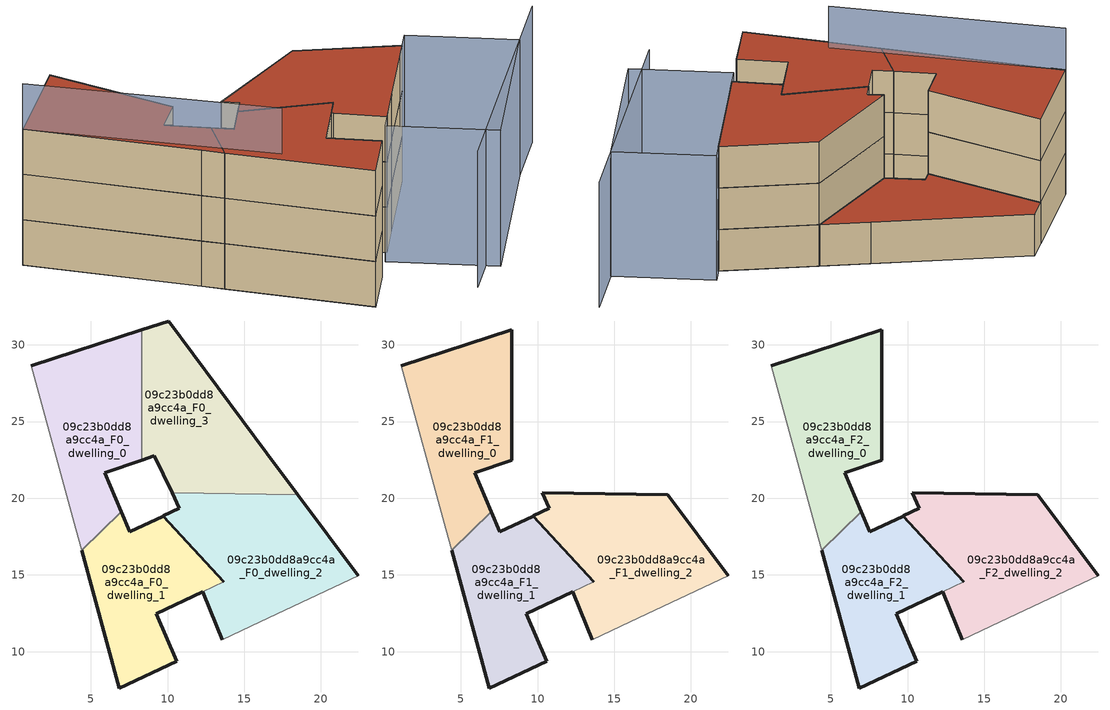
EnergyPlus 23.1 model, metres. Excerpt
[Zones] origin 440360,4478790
09c23b0dd8a9cc4a_F0_dwelling_0
 floor ground (EU_floor_Construction): 6.99,19.11 5.9,21.68 8.32,22.49 8.32,30.99 1.13,28.64 4.02,18 4.39,16.62 z0
 wall outside (EU_wall_Construction): 1.13,28.64 8.32,30.99 / 8.32,22.49 5.9,21.68 6.99,19.11 z0:3
 wall to 09c23b0dd8a9cc4a_F0_dwelling_3 (EU_wall_Construction): 8.32,30.99 8.32,22.49 z0:3
 wall to 09c23b0dd8a9cc4a_F0_dwelling_1 (EU_wall_Construction): 6.99,19.11 4.39,16.62 z0:3
 wall adiabatic (EU_wall_Construction): 4.39,16.62 4.02,18 1.13,28.64 z0:3
09c23b0dd8a9cc4a_F0_dwelling_1
 floor ground (EU_floor_Construction): 10.6,9.37 9.26,12.48 12.28,13.9 12.28,13.91 13.65,14.54 9.72,18.84 9.71,18.84 7.54,17.82 6.99,19.11 4.39,16.62 6.84,7.63 z0
 wall outside (EU_wall_Construction): 6.99,19.11 7.54,17.82 9.71,18.84 / 9.72,18.84 13.65,14.54 / 12.28,13.9 9.26,12.48 10.6,9.37 6.84,7.63 4.39,16.62 z0:3
 wall to 09c23b0dd8a9cc4a_F0_dwelling_2 (EU_wall_Construction): 9.71,18.84 9.72,18.84 / 13.65,14.54 12.28,13.91 12.28,13.9 z0:3
09c23b0dd8a9cc4a_F0_dwelling_2
 floor ground (EU_floor_Construction): 22.42,14.95 18.48,20.23 10.3,20.35 10.78,19.34 9.72,18.84 9.71,18.84 9.72,18.84 13.65,14.54 12.28,13.91 12.28,13.9 12.29,13.9 12.34,13.76 12.35,13.75 13.58,10.78 16.04,11.94 z0
 wall outside (EU_wall_Construction): 13.65,14.54 9.72,18.84 10.78,19.34 10.3,20.35 / 9.71,18.84 9.72,18.84 / 18.48,20.23 22.42,14.95 / 13.58,10.78 12.35,13.75 12.34,13.76 12.29,13.9 12.28,13.9 z0:3
 wall to 09c23b0dd8a9cc4a_F0_dwelling_3 (EU_wall_Construction): 10.3,20.35 18.48,20.23 z0:3
 wall adiabatic (EU_wall_Construction): 22.42,14.95 16.04,11.94 13.58,10.78 z0:3
09c23b0dd8a9cc4a_F0_dwelling_3
 floor ground (EU_floor_Construction): 18.48,20.23 16.47,22.94 10.06,31.56 8.32,30.99 8.32,22.49 9.14,22.76 10.3,20.35 z0
 wall outside (EU_wall_Construction): 10.3,20.35 9.14,22.76 8.32,22.49 / 8.32,30.99 10.06,31.56 16.47,22.94 18.48,20.23 z0:3
 roof outside (EU_roof_Construction): 10.06,31.56 16.47,22.94 18.48,20.23 10.3,20.35 9.14,22.76 8.32,22.49 8.32,30.99 z3
09c23b0dd8a9cc4a_F1_dwelling_0
 floor to 09c23b0dd8a9cc4a_F0_dwelling_0 (EU_floor_Construction): 6.99,19.11 5.9,21.68 8.32,22.49 8.32,30.99 1.13,28.64 4.02,18 4.39,16.62 z3
 wall outside (EU_wall_Construction): 1.13,28.64 8.32,30.99 8.32,22.49 5.9,21.68 6.99,19.11 z3:6
 wall to 09c23b0dd8a9cc4a_F1_dwelling_1 (EU_wall_Construction): 6.99,19.11 4.39,16.62 z3:6
 wall adiabatic (EU_wall_Construction): 4.39,16.62 4.02,18 1.13,28.64 z3:6
09c23b0dd8a9cc4a_F1_dwelling_1
 floor to 09c23b0dd8a9cc4a_F0_dwelling_1 (EU_floor_Construction): 10.6,9.37 9.26,12.48 12.28,13.9 12.28,13.91 13.65,14.54 9.72,18.84 9.71,18.84 7.54,17.82 6.99,19.11 4.39,16.62 6.84,7.63 z3
 wall outside (EU_wall_Construction): 6.99,19.11 7.54,17.82 9.71,18.84 / 9.72,18.84 13.65,14.54 / 12.28,13.9 9.26,12.48 10.6,9.37 6.84,7.63 4.39,16.62 z3:6
 wall to 09c23b0dd8a9cc4a_F1_dwelling_2 (EU_wall_Construction): 9.71,18.84 9.72,18.84 / 13.65,14.54 12.28,13.91 12.28,13.9 z3:6
09c23b0dd8a9cc4a_F1_dwelling_2
 floor to 09c23b0dd8a9cc4a_F0_dwelling_2 (EU_floor_Construction): 22.42,14.95 18.48,20.23 10.3,20.35 10.78,19.34 9.72,18.84 9.71,18.84 9.72,18.84 13.65,14.54 12.28,13.91 12.28,13.9 12.29,13.9 12.34,13.76 12.35,13.75 13.58,10.78 16.04,11.94 z3
 wall outside (EU_wall_Construction): 13.65,14.54 9.72,18.84 10.78,19.34 10.3,20.35 18.48,20.23 22.42,14.95 / 9.71,18.84 9.72,18.84 / 13.58,10.78 12.35,13.75 12.34,13.76 12.29,13.9 12.28,13.9 z3:6
 wall adiabatic (EU_wall_Construction): 22.42,14.95 16.04,11.94 13.58,10.78 z3:6
09c23b0dd8a9cc4a_F2_dwelling_0
 floor to 09c23b0dd8a9cc4a_F1_dwelling_0 (EU_floor_Construction): 6.99,19.11 5.9,21.68 8.32,22.49 8.32,30.99 1.13,28.64 4.02,18 4.39,16.62 z6
 wall outside (EU_wall_Construction): 1.13,28.64 8.32,30.99 8.32,22.49 5.9,21.68 6.99,19.11 z6:9
 wall to 09c23b0dd8a9cc4a_F2_dwelling_1 (EU_wall_Construction): 6.99,19.11 4.39,16.62 z6:9
 wall adiabatic (EU_wall_Construction): 4.39,16.62 4.02,18 1.13,28.64 z6:9
 roof outside (EU_roof_Construction): 8.32,30.99 8.32,22.49 5.9,21.68 6.99,19.11 4.39,16.62 4.02,18 1.13,28.64 z9
09c23b0dd8a9cc4a_F2_dwelling_1
 floor to 09c23b0dd8a9cc4a_F1_dwelling_1 (EU_floor_Construction): 10.6,9.37 9.26,12.48 12.28,13.9 12.28,13.91 13.65,14.54 9.72,18.84 9.71,18.84 7.54,17.82 6.99,19.11 4.39,16.62 6.84,7.63 z6
 wall outside (EU_wall_Construction): 6.99,19.11 7.54,17.82 9.71,18.84 / 9.72,18.84 13.65,14.54 / 12.28,13.9 9.26,12.48 10.6,9.37 6.84,7.63 4.39,16.62 z6:9
 wall to 09c23b0dd8a9cc4a_F2_dwelling_2 (EU_wall_Construction): 9.71,18.84 9.72,18.84 / 13.65,14.54 12.28,13.91 12.28,13.9 z6:9
 roof outside (EU_roof_Construction): 9.72,18.84 13.65,14.54 12.28,13.91 12.28,13.9 9.26,12.48 10.6,9.37 6.84,7.63 4.39,16.62 6.99,19.11 7.54,17.82 9.71,18.84 z9
09c23b0dd8a9cc4a_F2_dwelling_2
 floor to 09c23b0dd8a9cc4a_F1_dwelling_2 (EU_floor_Construction): 22.42,14.95 18.48,20.23 10.3,20.35 10.78,19.34 9.72,18.84 9.71,18.84 9.72,18.84 13.65,14.54 12.28,13.91 12.28,13.9 12.29,13.9 12.34,13.76 12.35,13.75 13.58,10.78 16.04,11.94 z6
 wall outside (EU_wall_Construction): 13.65,14.54 9.72,18.84 10.78,19.34 10.3,20.35 18.48,20.23 22.42,14.95 / 9.71,18.84 9.72,18.84 / 13.58,10.78 12.35,13.75 12.34,13.76 12.29,13.9 12.28,13.9 z6:9
 wall adiabatic (EU_wall_Construction): 22.42,14.95 16.04,11.94 13.58,10.78 z6:9
 roof outside (EU_roof_Construction): 18.48,20.23 22.42,14.95 16.04,11.94 13.58,10.78 12.35,13.75 12.34,13.76 12.29,13.9 12.28,13.9 12.28,13.91 13.65,14.54 9.72,18.84 9.71,18.84 9.72,18.84 10.78,19.34 10.3,20.35 z9
shading: 1.13,28.64 6.04,13.67 z0:12; 12.21,3.75 30.96,10.98 / 15.38,4 12.44,10.25 / 12.44,10.25 23.67,15.54 / 23.67,15.54 26.61,9.3 / 26.61,9.3 15.38,4 z0:9
[Building]
EU S2 Campaign: North Axis=0; Terrain=City; Solar Distribution=FullExterior
[Site:Location]
Madrid: Latitude=40.5; Longitude=-3.5; Time Zone=1; Elevation=609
[SizingPeriod:WeatherFileDays]
AnnualSizingPeriod: Begin Month=1; Begin Day of Month=1; End Month=12; End Day of Month=31; Day of Week for Start Day=Monday; Use Weather File Daylight Saving Period=No; Use Weather File Rain and Snow Indicators=No
[MATERIAL]
EU_InternalMass_Material: Roughness=MediumRough; Thickness=0.1; Conductivity=1; Density=1800; Specific Heat=900; Thermal Absorptance=0.9; Solar Absorptance=0.7; Visible Absorptance=0.7
[MATERIAL:NOMASS] Roughness=MediumRough; Thermal Absorptance=0.9; Solar Absorptance=0.7; Visible Absorptance=0.7
Name | Thermal Resistance
EU_wall_NoMass | 0.459673
EU_roof_NoMass | 0.495815
EU_floor_NoMass | 0.788942
[CONSTRUCTION]
EU_wall_Construction: EU_wall_NoMass
EU_roof_Construction: EU_roof_NoMass
EU_floor_Construction: EU_floor_NoMass
EU_InternalMass_Construction: EU_InternalMass_Material
[ZONE] Type=1; Multiplier=1; Ceiling Height=autocalculate; Floor Area=autocalculate; Part of Total Floor Area=Yes
Name | Volume
09c23b0dd8a9cc4a_F0_dwelling_0; 09c23b0dd8a9cc4a_F1_dwelling_0; 09c23b0dd8a9cc4a_F2_dwelling_0 | 188.846
09c23b0dd8a9cc4a_F0_dwelling_1; 09c23b0dd8a9cc4a_F1_dwelling_1; 09c23b0dd8a9cc4a_F2_dwelling_1 | 167.323
09c23b0dd8a9cc4a_F0_dwelling_2; 09c23b0dd8a9cc4a_F1_dwelling_2; 09c23b0dd8a9cc4a_F2_dwelling_2 | 210.346
09c23b0dd8a9cc4a_F0_dwelling_3 | 188.837
[INTERNALMASS] Construction=EU_InternalMass_Construction
Name | Zone or ZoneList | Surface Area
09c23b0dd8a9cc4a_F0_dwelling_0_EU_InternalMass | 09c23b0dd8a9cc4a_F0_dwelling_0 | 62.9486
09c23b0dd8a9cc4a_F0_dwelling_1_EU_InternalMass | 09c23b0dd8a9cc4a_F0_dwelling_1 | 55.7741
09c23b0dd8a9cc4a_F0_dwelling_2_EU_InternalMass | 09c23b0dd8a9cc4a_F0_dwelling_2 | 70.1155
09c23b0dd8a9cc4a_F0_dwelling_3_EU_InternalMass | 09c23b0dd8a9cc4a_F0_dwelling_3 | 62.9456
09c23b0dd8a9cc4a_F1_dwelling_0_EU_InternalMass | 09c23b0dd8a9cc4a_F1_dwelling_0 | 85.1543
09c23b0dd8a9cc4a_F1_dwelling_1_EU_InternalMass | 09c23b0dd8a9cc4a_F1_dwelling_1 | 85.1555
09c23b0dd8a9cc4a_F1_dwelling_2_EU_InternalMass | 09c23b0dd8a9cc4a_F1_dwelling_2 | 81.4749
09c23b0dd8a9cc4a_F2_dwelling_0_EU_InternalMass | 09c23b0dd8a9cc4a_F2_dwelling_0 | 85.1543
09c23b0dd8a9cc4a_F2_dwelling_1_EU_InternalMass | 09c23b0dd8a9cc4a_F2_dwelling_1 | 85.1555
09c23b0dd8a9cc4a_F2_dwelling_2_EU_InternalMass | 09c23b0dd8a9cc4a_F2_dwelling_2 | 81.4749
[OTHEREQUIPMENT] Fuel Type=Electricity; Design Level Calculation Method=Watts/Area; Power per Zone Floor Area=1; Fraction Latent=0; Fraction Radiant=0; Fraction Lost=0; Carbon Dioxide Generation Rate=0; EndUse Subcategory=EU_Step8_InternalGains
Name | Zone or ZoneList or Space or SpaceList | Schedule
EU_Step8_InternalGain_09c23b0dd8a9cc4a_F0_dwelling_0_f000 | 09c23b0dd8a9cc4a_F0_dwelling_0 | EU_Step8_GainSchedule_09c23b0dd8a9cc4a_F0_dwelling_0_f000
EU_Step8_InternalGain_09c23b0dd8a9cc4a_F0_dwelling_1_f000 | 09c23b0dd8a9cc4a_F0_dwelling_1 | EU_Step8_GainSchedule_09c23b0dd8a9cc4a_F0_dwelling_1_f000
EU_Step8_InternalGain_09c23b0dd8a9cc4a_F0_dwelling_2_f000 | 09c23b0dd8a9cc4a_F0_dwelling_2 | EU_Step8_GainSchedule_09c23b0dd8a9cc4a_F0_dwelling_2_f000
EU_Step8_InternalGain_09c23b0dd8a9cc4a_F0_dwelling_3_f000 | 09c23b0dd8a9cc4a_F0_dwelling_3 | EU_Step8_GainSchedule_09c23b0dd8a9cc4a_F0_dwelling_3_f000
EU_Step8_InternalGain_09c23b0dd8a9cc4a_F1_dwelling_0_f000 | 09c23b0dd8a9cc4a_F1_dwelling_0 | EU_Step8_GainSchedule_09c23b0dd8a9cc4a_F1_dwelling_0_f000
EU_Step8_InternalGain_09c23b0dd8a9cc4a_F1_dwelling_1_f000 | 09c23b0dd8a9cc4a_F1_dwelling_1 | EU_Step8_GainSchedule_09c23b0dd8a9cc4a_F1_dwelling_1_f000
EU_Step8_InternalGain_09c23b0dd8a9cc4a_F1_dwelling_2_f000 | 09c23b0dd8a9cc4a_F1_dwelling_2 | EU_Step8_GainSchedule_09c23b0dd8a9cc4a_F1_dwelling_2_f000
EU_Step8_InternalGain_09c23b0dd8a9cc4a_F2_dwelling_0_f000 | 09c23b0dd8a9cc4a_F2_dwelling_0 | EU_Step8_GainSchedule_09c23b0dd8a9cc4a_F2_dwelling_0_f000
EU_Step8_InternalGain_09c23b0dd8a9cc4a_F2_dwelling_1_f000 | 09c23b0dd8a9cc4a_F2_dwelling_1 | EU_Step8_GainSchedule_09c23b0dd8a9cc4a_F2_dwelling_1_f000
EU_Step8_InternalGain_09c23b0dd8a9cc4a_F2_dwelling_2_f000 | 09c23b0dd8a9cc4a_F2_dwelling_2 | EU_Step8_GainSchedule_09c23b0dd8a9cc4a_F2_dwelling_2_f000
[ZONEVENTILATION:DESIGNFLOWRATE] Schedule=EU_AlwaysOn; Design Flow Rate Calculation Method=AirChanges/Hour; Air Changes per Hour=0.719161; Ventilation Type=Natural; Fan Pressure Rise=0; Fan Total Efficiency=1; Constant Term Coefficient=1; Temperature Term Coefficient=0; Velocity Term Coefficient=0; Velocity Squared Term Coefficient=0; Minimum Indoor Temperature=-100; Maximum Indoor Temperature=100; Delta Temperature=-100; Minimum Outdoor Temperature=-100; Maximum Outdoor Temperature=100; Maximum Wind Speed=40
Name | Zone or ZoneList or Space or SpaceList
EU_ConstantAir_09c23b0dd8a9cc4a_F0_dwelling_0 | 09c23b0dd8a9cc4a_F0_dwelling_0
EU_ConstantAir_09c23b0dd8a9cc4a_F0_dwelling_1 | 09c23b0dd8a9cc4a_F0_dwelling_1
EU_ConstantAir_09c23b0dd8a9cc4a_F0_dwelling_2 | 09c23b0dd8a9cc4a_F0_dwelling_2
EU_ConstantAir_09c23b0dd8a9cc4a_F0_dwelling_3 | 09c23b0dd8a9cc4a_F0_dwelling_3
EU_ConstantAir_09c23b0dd8a9cc4a_F1_dwelling_0 | 09c23b0dd8a9cc4a_F1_dwelling_0
EU_ConstantAir_09c23b0dd8a9cc4a_F1_dwelling_1 | 09c23b0dd8a9cc4a_F1_dwelling_1
EU_ConstantAir_09c23b0dd8a9cc4a_F1_dwelling_2 | 09c23b0dd8a9cc4a_F1_dwelling_2
EU_ConstantAir_09c23b0dd8a9cc4a_F2_dwelling_0 | 09c23b0dd8a9cc4a_F2_dwelling_0
EU_ConstantAir_09c23b0dd8a9cc4a_F2_dwelling_1 | 09c23b0dd8a9cc4a_F2_dwelling_1
EU_ConstantAir_09c23b0dd8a9cc4a_F2_dwelling_2 | 09c23b0dd8a9cc4a_F2_dwelling_2
[HVACTEMPLATE:THERMOSTAT] Constant Heating Setpoint=20; Constant Cooling Setpoint=50
EU_HeatOnly_09c23b0dd8a9cc4a_F0_dwelling_0; EU_HeatOnly_09c23b0dd8a9cc4a_F0_dwelling_1; EU_HeatOnly_09c23b0dd8a9cc4a_F0_dwelling_2; EU_HeatOnly_09c23b0dd8a9cc4a_F0_dwelling_3; EU_HeatOnly_09c23b0dd8a9cc4a_F1_dwelling_0; EU_HeatOnly_09c23b0dd8a9cc4a_F1_dwelling_1; EU_HeatOnly_09c23b0dd8a9cc4a_F1_dwelling_2; EU_HeatOnly_09c23b0dd8a9cc4a_F2_dwelling_0; EU_HeatOnly_09c23b0dd8a9cc4a_F2_dwelling_1; EU_HeatOnly_09c23b0dd8a9cc4a_F2_dwelling_2
[HVACTEMPLATE:ZONE:IDEALLOADSAIRSYSTEM] System Availability Schedule=EU_AlwaysOn; Maximum Heating Supply Air Temperature=50; Minimum Cooling Supply Air Temperature=13; Maximum Heating Supply Air Humidity Ratio=0.0156; Minimum Cooling Supply Air Humidity Ratio=0.0077; Heating Limit=NoLimit; Cooling Limit=NoLimit; Heating Availability Schedule=EU_AlwaysOn; Cooling Availability Schedule=EU_CoolingOff; Dehumidification Control Type=ConstantSensibleHeatRatio; Cooling Sensible Heat Ratio=0.7; Dehumidification Setpoint=60; Humidification Control Type=None; Humidification Setpoint=30; Outdoor Air Method=None; Outdoor Air Flow Rate per Person=0.00944; Outdoor Air Flow Rate per Zone Floor Area=0; Outdoor Air Flow Rate per Zone=0; Demand Controlled Ventilation Type=None; Outdoor Air Economizer Type=NoEconomizer; Heat Recovery Type=None; Sensible Heat Recovery Effectiveness=0.7; Latent Heat Recovery Effectiveness=0.65
Name | Template Thermostat
09c23b0dd8a9cc4a_F0_dwelling_0 | EU_HeatOnly_09c23b0dd8a9cc4a_F0_dwelling_0
09c23b0dd8a9cc4a_F0_dwelling_1 | EU_HeatOnly_09c23b0dd8a9cc4a_F0_dwelling_1
09c23b0dd8a9cc4a_F0_dwelling_2 | EU_HeatOnly_09c23b0dd8a9cc4a_F0_dwelling_2
09c23b0dd8a9cc4a_F0_dwelling_3 | EU_HeatOnly_09c23b0dd8a9cc4a_F0_dwelling_3
09c23b0dd8a9cc4a_F1_dwelling_0 | EU_HeatOnly_09c23b0dd8a9cc4a_F1_dwelling_0
09c23b0dd8a9cc4a_F1_dwelling_1 | EU_HeatOnly_09c23b0dd8a9cc4a_F1_dwelling_1
09c23b0dd8a9cc4a_F1_dwelling_2 | EU_HeatOnly_09c23b0dd8a9cc4a_F1_dwelling_2
09c23b0dd8a9cc4a_F2_dwelling_0 | EU_HeatOnly_09c23b0dd8a9cc4a_F2_dwelling_0
09c23b0dd8a9cc4a_F2_dwelling_1 | EU_HeatOnly_09c23b0dd8a9cc4a_F2_dwelling_1
09c23b0dd8a9cc4a_F2_dwelling_2 | EU_HeatOnly_09c23b0dd8a9cc4a_F2_dwelling_2
[SIZING:ZONE] Zone Cooling Design Supply Air Temperature Input Method=SupplyAirTemperature; Zone Cooling Design Supply Air Temperature=13; Zone Heating Design Supply Air Temperature Input Method=SupplyAirTemperature; Zone Heating Design Supply Air Temperature=50; Zone Cooling Design Supply Air Humidity Ratio=0.008; Zone Heating Design Supply Air Humidity Ratio=0.008; Cooling Design Air Flow Method=DesignDay; Cooling Design Air Flow Rate=0; Cooling Minimum Air Flow per Zone Floor Area=0.000762; Cooling Minimum Air Flow=0; Cooling Minimum Air Flow Fraction=0.2; Heating Design Air Flow Method=DesignDay; Heating Design Air Flow Rate=0; Heating Maximum Air Flow per Zone Floor Area=0.002032; Heating Maximum Air Flow=0.141576; Heating Maximum Air Flow Fraction=0.3; Account for Dedicated Outdoor Air System=No; Dedicated Outdoor Air System Control Strategy=NeutralSupplyAir; Dedicated Outdoor Air Low Setpoint Temperature for Design=autosize; Dedicated Outdoor Air High Setpoint Temperature for Design=autosize; Zone Load Sizing Method=Sensible Load Only No Latent Load; Zone Latent Cooling Design Supply Air Humidity Ratio Input Method=HumidityRatioDifference; Zone Cooling Design Supply Air Humidity Ratio Difference=0.005; Zone Latent Heating Design Supply Air Humidity Ratio Input Method=HumidityRatioDifference; Zone Humidification Design Supply Air Humidity Ratio Difference=0.005
09c23b0dd8a9cc4a_F0_dwelling_0; 09c23b0dd8a9cc4a_F0_dwelling_1; 09c23b0dd8a9cc4a_F0_dwelling_2; 09c23b0dd8a9cc4a_F0_dwelling_3; 09c23b0dd8a9cc4a_F1_dwelling_0; 09c23b0dd8a9cc4a_F1_dwelling_1; 09c23b0dd8a9cc4a_F1_dwelling_2; 09c23b0dd8a9cc4a_F2_dwelling_0; 09c23b0dd8a9cc4a_F2_dwelling_1; 09c23b0dd8a9cc4a_F2_dwelling_2
[SCHEDULE:CONSTANT]
Name | Hourly Value
EU_AlwaysOn | 1
EU_CoolingOff | 0
[SCHEDULE:FILE] Column Number=1; Rows to Skip at Top=0; Number of Hours of Data=8760; Column Separator=Comma; Interpolate to Timestep=No; Minutes per Item=60; Adjust Schedule for Daylight Savings=Yes
Name | File
EU_Step8_GainSchedule_09c23b0dd8a9cc4a_F0_dwelling_0_f000 | ../../schedules/09c23b0dd8a9cc4a/09c23b0dd8a9cc4a_F0_dwelling_0_f000_gain.csv
EU_Step8_GainSchedule_09c23b0dd8a9cc4a_F0_dwelling_1_f000 | ../../schedules/09c23b0dd8a9cc4a/09c23b0dd8a9cc4a_F0_dwelling_1_f000_gain.csv
EU_Step8_GainSchedule_09c23b0dd8a9cc4a_F0_dwelling_2_f000 | ../../schedules/09c23b0dd8a9cc4a/09c23b0dd8a9cc4a_F0_dwelling_2_f000_gain.csv
EU_Step8_GainSchedule_09c23b0dd8a9cc4a_F0_dwelling_3_f000 | ../../schedules/09c23b0dd8a9cc4a/09c23b0dd8a9cc4a_F0_dwelling_3_f000_gain.csv
EU_Step8_GainSchedule_09c23b0dd8a9cc4a_F1_dwelling_0_f000 | ../../schedules/09c23b0dd8a9cc4a/09c23b0dd8a9cc4a_F1_dwelling_0_f000_gain.csv
EU_Step8_GainSchedule_09c23b0dd8a9cc4a_F1_dwelling_1_f000 | ../../schedules/09c23b0dd8a9cc4a/09c23b0dd8a9cc4a_F1_dwelling_1_f000_gain.csv
EU_Step8_GainSchedule_09c23b0dd8a9cc4a_F1_dwelling_2_f000 | ../../schedules/09c23b0dd8a9cc4a/09c23b0dd8a9cc4a_F1_dwelling_2_f000_gain.csv
EU_Step8_GainSchedule_09c23b0dd8a9cc4a_F2_dwelling_0_f000 | ../../schedules/09c23b0dd8a9cc4a/09c23b0dd8a9cc4a_F2_dwelling_0_f000_gain.csv
EU_Step8_GainSchedule_09c23b0dd8a9cc4a_F2_dwelling_1_f000 | ../../schedules/09c23b0dd8a9cc4a/09c23b0dd8a9cc4a_F2_dwelling_1_f000_gain.csv
EU_Step8_GainSchedule_09c23b0dd8a9cc4a_F2_dwelling_2_f000 | ../../schedules/09c23b0dd8a9cc4a/09c23b0dd8a9cc4a_F2_dwelling_2_f000_gain.csv
